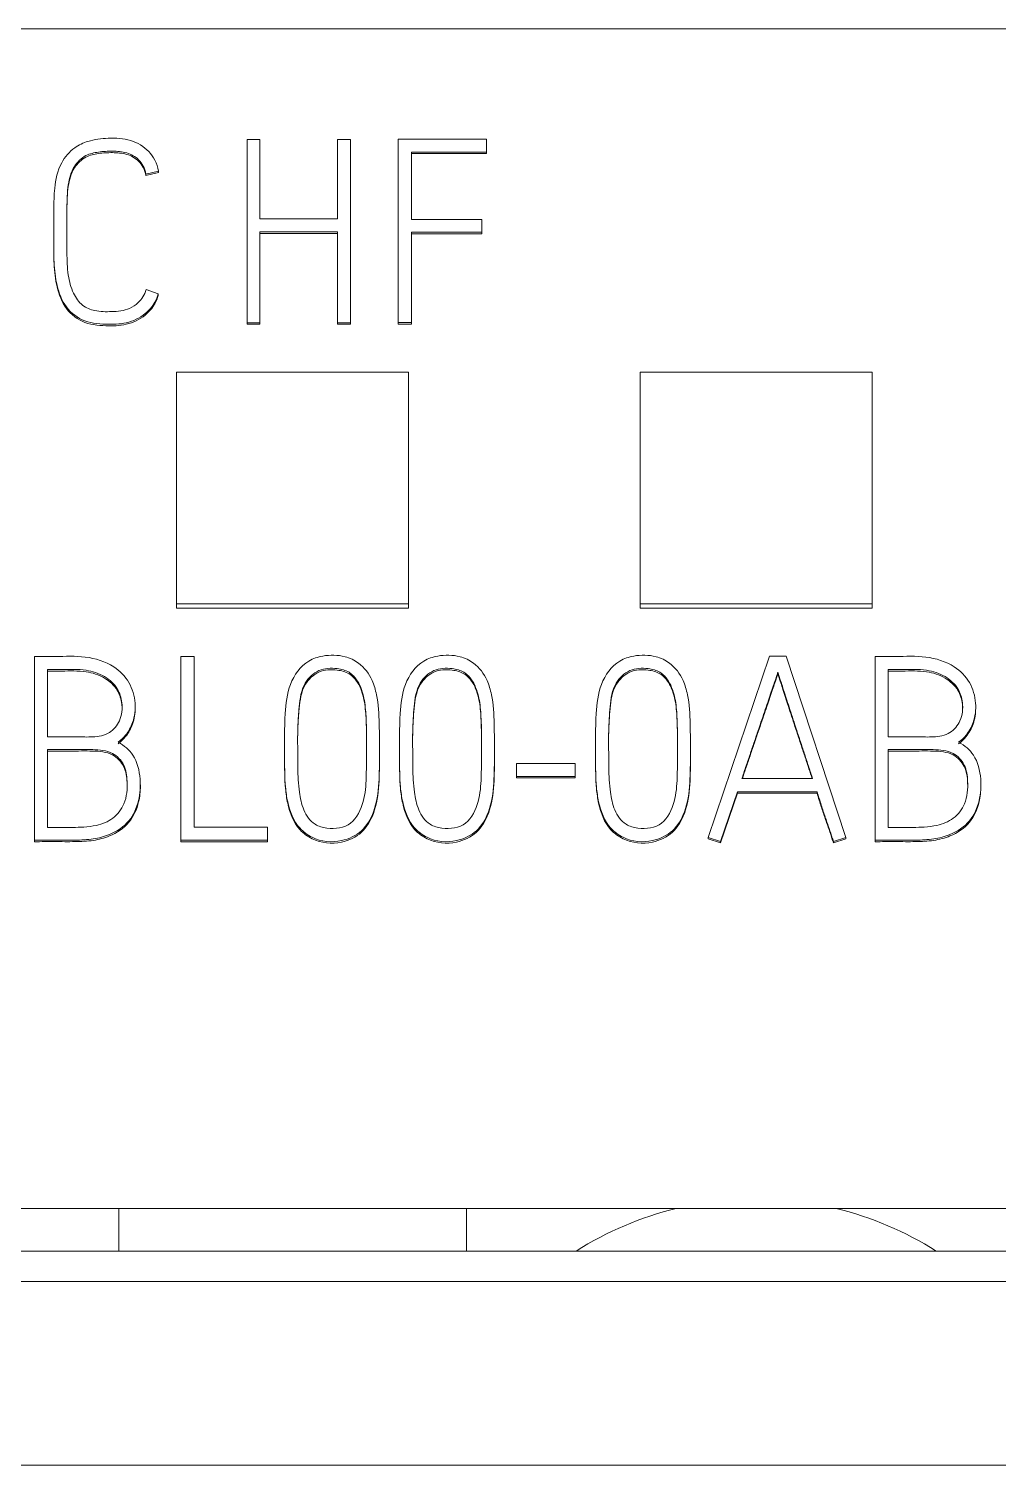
# Model space of a CAD drawing. Header units: millimetres. Extents: x 1359 to 3577, y 1336 to 3557.
# Drawn here: x 2695.89 to 2704.26, y 3041.16 to 3053.56 of the extents above; entities that cross this region are included whole.
import ezdxf

# ---------------------------------------------------------------- set-up
doc = ezdxf.new("R2010")
doc.units = ezdxf.units.MM
doc.layers.add('000-PI-Oprema', color=30, linetype='Continuous', lineweight=5)

msp = doc.modelspace()

# ---------------------------------------------------------------- linework, layer by layer
at = {"layer": '000-PI-Oprema', "color": 0, "linetype": 'ByBlock', "lineweight": 0}
for p, q in [((2710.571, 3053.556), (2685.771, 3053.556)), ((2697.778, 3052.601), (2697.778, 3051.018)), ((2697.889, 3052.601), (2697.778, 3052.601)), ((2697.889, 3051.914), (2697.889, 3052.601)), ((2698.672, 3052.601), (2698.559, 3052.601)), ((2698.559, 3052.601), (2698.559, 3051.914)), ((2698.672, 3051.018), (2698.672, 3052.601)), ((2699.083, 3052.603), (2699.083, 3051.02)), ((2699.844, 3052.603), (2699.083, 3052.603)), ((2699.844, 3052.491), (2699.844, 3052.603)), ((2699.196, 3051.909), (2699.196, 3052.491)), ((2699.196, 3052.491), (2699.844, 3052.491)), ((2699.196, 3052.478), (2699.844, 3052.478)), ((2699.844, 3052.491), (2699.844, 3052.478)), ((2697.015, 3052.328), (2696.906, 3052.301)), ((2697.015, 3052.315), (2696.906, 3052.288)), ((2696.906, 3052.301), (2696.906, 3052.288)), ((2697.015, 3052.328), (2697.015, 3052.315)), ((2696.111, 3051.966), (2696.111, 3051.954)), ((2698.559, 3051.914), (2697.889, 3051.914)), ((2699.804, 3051.909), (2699.196, 3051.909)), ((2699.804, 3051.799), (2699.804, 3051.909)), ((2696.111, 3051.831), (2696.111, 3051.844)), ((2697.889, 3051.018), (2697.889, 3051.802)), ((2697.889, 3051.802), (2698.559, 3051.802)), ((2697.889, 3051.789), (2698.559, 3051.789)), ((2698.559, 3051.802), (2698.559, 3051.018)), ((2699.196, 3051.02), (2699.196, 3051.799)), ((2699.196, 3051.799), (2699.804, 3051.799)), ((2699.196, 3051.787), (2699.804, 3051.787)), ((2699.804, 3051.799), (2699.804, 3051.787)), ((2696.111, 3051.666), (2696.111, 3051.653)), ((2696.908, 3051.304), (2697.012, 3051.267)), ((2697.012, 3051.267), (2697.012, 3051.254)), ((2699.083, 3051.02), (2699.196, 3051.02)), ((2699.083, 3051.02), (2699.083, 3051.007)), ((2699.196, 3051.02), (2699.196, 3051.007)), ((2697.778, 3051.018), (2697.889, 3051.018)), ((2697.778, 3051.018), (2697.778, 3051.005)), ((2697.778, 3051.005), (2697.889, 3051.005)), ((2697.889, 3051.018), (2697.889, 3051.005)), ((2698.559, 3051.018), (2698.559, 3051.005)), ((2698.559, 3051.018), (2698.672, 3051.018)), ((2698.559, 3051.005), (2698.672, 3051.005)), ((2698.672, 3051.018), (2698.672, 3051.005)), ((2699.083, 3051.007), (2699.196, 3051.007)), ((2697.171, 3050.592), (2697.171, 3048.593)), ((2699.171, 3050.592), (2697.171, 3050.592)), ((2699.171, 3048.593), (2699.171, 3050.592)), ((2701.171, 3050.592), (2701.171, 3048.593)), ((2703.171, 3050.592), (2701.171, 3050.592)), ((2703.171, 3048.593), (2703.171, 3050.592)), ((2697.171, 3048.593), (2697.171, 3048.555)), ((2697.171, 3048.593), (2699.171, 3048.593)), ((2697.171, 3048.555), (2699.171, 3048.555)), ((2699.171, 3048.593), (2699.171, 3048.555)), ((2701.171, 3048.593), (2701.171, 3048.555)), ((2701.171, 3048.593), (2703.171, 3048.593)), ((2701.171, 3048.555), (2703.171, 3048.555)), ((2703.171, 3048.593), (2703.171, 3048.555)), ((2695.945, 3046.552), (2695.945, 3048.137)), ((2697.208, 3048.137), (2697.208, 3046.552)), ((2697.321, 3048.137), (2697.208, 3048.137)), ((2697.321, 3046.664), (2697.321, 3048.137)), ((2702.287, 3048.141), (2701.757, 3046.576)), ((2702.429, 3048.141), (2702.287, 3048.141)), ((2702.946, 3046.576), (2702.429, 3048.141)), ((2703.197, 3046.552), (2703.197, 3048.137)), ((2696.058, 3048.025), (2696.058, 3047.444)), ((2702.358, 3048.001), (2702.358, 3047.988)), ((2703.31, 3048.025), (2703.31, 3047.444)), ((2696.813, 3047.689), (2696.813, 3047.709)), ((2704.065, 3047.689), (2704.065, 3047.709)), ((2696.058, 3047.334), (2696.058, 3046.662)), ((2698.102, 3047.403), (2698.102, 3047.39)), ((2698.921, 3047.359), (2698.921, 3047.372)), ((2699.094, 3047.403), (2699.094, 3047.39)), ((2699.913, 3047.359), (2699.913, 3047.372)), ((2700.785, 3047.403), (2700.785, 3047.39)), ((2701.604, 3047.359), (2701.604, 3047.372)), ((2703.31, 3047.334), (2703.31, 3046.662)), ((2700.104, 3047.215), (2700.104, 3047.102)), ((2700.61, 3047.215), (2700.104, 3047.215)), ((2700.61, 3047.102), (2700.61, 3047.215)), ((2700.104, 3047.102), (2700.104, 3047.09)), ((2700.104, 3047.102), (2700.61, 3047.102)), ((2700.104, 3047.09), (2700.61, 3047.09)), ((2700.61, 3047.102), (2700.61, 3047.09)), ((2702.658, 3047.083), (2702.048, 3047.083)), ((2696.858, 3047.017), (2696.858, 3047.029)), ((2701.863, 3046.541), (2702.01, 3046.97)), ((2701.863, 3046.528), (2702.01, 3046.958)), ((2702.01, 3046.97), (2702.01, 3046.958)), ((2702.01, 3046.97), (2702.696, 3046.97)), ((2702.01, 3046.958), (2702.696, 3046.958)), ((2702.696, 3046.97), (2702.696, 3046.958)), ((2704.11, 3047.017), (2704.11, 3047.029)), ((2697.955, 3046.664), (2697.321, 3046.664)), ((2697.955, 3046.552), (2697.955, 3046.664)), ((2701.757, 3046.576), (2701.757, 3046.564)), ((2701.757, 3046.576), (2701.863, 3046.541)), ((2701.757, 3046.564), (2701.863, 3046.528)), ((2702.838, 3046.541), (2702.946, 3046.576)), ((2702.838, 3046.528), (2702.946, 3046.564)), ((2702.946, 3046.576), (2702.946, 3046.564)), ((2695.945, 3046.552), (2695.945, 3046.539)), ((2697.208, 3046.552), (2697.208, 3046.539)), ((2697.208, 3046.552), (2697.955, 3046.552)), ((2697.208, 3046.539), (2697.955, 3046.539)), ((2697.955, 3046.552), (2697.955, 3046.539)), ((2701.863, 3046.541), (2701.863, 3046.528)), ((2702.838, 3046.541), (2702.838, 3046.528)), ((2703.197, 3046.552), (2703.197, 3046.539)), ((2710.571, 3043.373), (2685.771, 3043.373)), ((2696.671, 3043.373), (2696.671, 3043.005)), ((2699.671, 3043.373), (2699.671, 3043.005)), ((2710.671, 3043.005), (2685.671, 3043.005)), ((2710.671, 3042.742), (2685.671, 3042.742)), ((2686.671, 3041.156), (2709.671, 3041.156))]:
    msp.add_line(p, q, dxfattribs=at)
for start, end in [(103.753, 122.3801), (57.6199, 76.247)]:
    msp.add_arc((2702.171, 3040.556), 2.9, start, end, dxfattribs=at)
for points, knots in [([(2697.012, 3051.267), (2697.005, 3051.241), (2696.979, 3051.178), (2696.893, 3051.078), (2696.74, 3051.006), (2696.55, 3051.002), (2696.35, 3051.022), (2696.189, 3051.168), (2696.127, 3051.364), (2696.108, 3051.572), (2696.112, 3051.783), (2696.111, 3051.988), (2696.113, 3052.194), (2696.156, 3052.388), (2696.273, 3052.529), (2696.42, 3052.596), (2696.586, 3052.617), (2696.774, 3052.608), (2696.948, 3052.505), (2697, 3052.396), (2697.015, 3052.328)], [0, 0, 0, 0, 0.023749, 0.063372, 0.118592, 0.172501, 0.236244, 0.297229, 0.359591, 0.421629, 0.490644, 0.554667, 0.610982, 0.680492, 0.733777, 0.772528, 0.826559, 0.886213, 0.942216, 1, 1, 1, 1]), ([(2696.906, 3052.301), (2696.895, 3052.352), (2696.859, 3052.429), (2696.74, 3052.493), (2696.618, 3052.502), (2696.499, 3052.495), (2696.376, 3052.468), (2696.272, 3052.365), (2696.227, 3052.199), (2696.224, 3052.017), (2696.225, 3051.822), (2696.223, 3051.628), (2696.228, 3051.439), (2696.269, 3051.281), (2696.348, 3051.163), (2696.474, 3051.113), (2696.613, 3051.113), (2696.748, 3051.123), (2696.856, 3051.197), (2696.893, 3051.259), (2696.908, 3051.304)], [0, 0, 0, 0, 0.052928, 0.097969, 0.144851, 0.190624, 0.232935, 0.284925, 0.348337, 0.424764, 0.49245, 0.572241, 0.64631, 0.708712, 0.757514, 0.801091, 0.856423, 0.915681, 0.949914, 1, 1, 1, 1]), ([(2696.906, 3052.288), (2696.895, 3052.34), (2696.859, 3052.416), (2696.74, 3052.481), (2696.618, 3052.489), (2696.499, 3052.483), (2696.376, 3052.455), (2696.272, 3052.352), (2696.227, 3052.186), (2696.224, 3052.005), (2696.225, 3051.834), (2696.224, 3051.73), (2696.224, 3051.685)], [0, 0, 0, 0, 0.097342, 0.180178, 0.266401, 0.350584, 0.428399, 0.524015, 0.640638, 0.781197, 0.905681, 1, 1, 1, 1]), ([(2697.012, 3051.254), (2697.005, 3051.229), (2696.979, 3051.166), (2696.893, 3051.065), (2696.74, 3050.993), (2696.55, 3050.989), (2696.35, 3051.009), (2696.189, 3051.155), (2696.127, 3051.351), (2696.112, 3051.519), (2696.111, 3051.62), (2696.111, 3051.654)], [0, 0, 0, 0, 0.052439, 0.139927, 0.261857, 0.380889, 0.521635, 0.656293, 0.793992, 0.930972, 1, 1, 1, 1]), ([(2695.945, 3048.137), (2696.004, 3048.137), (2696.15, 3048.135), (2696.383, 3048.148), (2696.618, 3048.076), (2696.773, 3047.921), (2696.823, 3047.741), (2696.805, 3047.579), (2696.742, 3047.464), (2696.691, 3047.416), (2696.666, 3047.397)], [0, 0, 0, 0, 0.121799, 0.300471, 0.478612, 0.608153, 0.736749, 0.853072, 0.938599, 1, 1, 1, 1]), ([(2698.432, 3048.141), (2698.389, 3048.134), (2698.265, 3048.093), (2698.131, 3047.901), (2698.099, 3047.603), (2698.103, 3047.307), (2698.102, 3047.052), (2698.132, 3046.842), (2698.192, 3046.677), (2698.373, 3046.542), (2698.576, 3046.524), (2698.78, 3046.619), (2698.89, 3046.812), (2698.921, 3047.046), (2698.92, 3047.3), (2698.921, 3047.555), (2698.91, 3047.767), (2698.857, 3047.953), (2698.765, 3048.079), (2698.606, 3048.151), (2698.495, 3048.153), (2698.432, 3048.141)], [0, 0, 0, 0, 0.03125, 0.09375, 0.15625, 0.25, 0.3125, 0.34375, 0.40625, 0.4375, 0.5, 0.546875, 0.59375, 0.65625, 0.71875, 0.78125, 0.84375, 0.875, 0.921875, 0.953125, 1, 1, 1, 1]), ([(2699.424, 3048.141), (2699.381, 3048.134), (2699.257, 3048.093), (2699.123, 3047.901), (2699.091, 3047.603), (2699.095, 3047.307), (2699.094, 3047.052), (2699.124, 3046.842), (2699.184, 3046.677), (2699.365, 3046.542), (2699.568, 3046.524), (2699.771, 3046.619), (2699.882, 3046.812), (2699.913, 3047.046), (2699.912, 3047.3), (2699.913, 3047.555), (2699.902, 3047.767), (2699.849, 3047.953), (2699.757, 3048.079), (2699.598, 3048.151), (2699.487, 3048.153), (2699.424, 3048.141)], [0, 0, 0, 0, 0.03125, 0.09375, 0.15625, 0.25, 0.3125, 0.34375, 0.40625, 0.4375, 0.5, 0.546875, 0.59375, 0.65625, 0.71875, 0.78125, 0.84375, 0.875, 0.921875, 0.953125, 1, 1, 1, 1]), ([(2701.115, 3048.141), (2701.072, 3048.134), (2700.948, 3048.093), (2700.814, 3047.901), (2700.782, 3047.603), (2700.786, 3047.307), (2700.785, 3047.052), (2700.815, 3046.842), (2700.875, 3046.677), (2701.056, 3046.542), (2701.259, 3046.524), (2701.462, 3046.619), (2701.573, 3046.812), (2701.604, 3047.046), (2701.603, 3047.3), (2701.604, 3047.555), (2701.593, 3047.767), (2701.54, 3047.953), (2701.448, 3048.079), (2701.289, 3048.151), (2701.178, 3048.153), (2701.115, 3048.141)], [0, 0, 0, 0, 0.03125, 0.09375, 0.15625, 0.25, 0.3125, 0.34375, 0.40625, 0.4375, 0.5, 0.546875, 0.59375, 0.65625, 0.71875, 0.78125, 0.84375, 0.875, 0.921875, 0.953125, 1, 1, 1, 1]), ([(2703.197, 3048.137), (2703.256, 3048.137), (2703.402, 3048.135), (2703.635, 3048.148), (2703.87, 3048.076), (2704.025, 3047.921), (2704.075, 3047.741), (2704.057, 3047.579), (2703.994, 3047.464), (2703.943, 3047.416), (2703.918, 3047.397)], [0, 0, 0, 0, 0.121799, 0.300471, 0.478612, 0.608153, 0.736749, 0.853072, 0.938599, 1, 1, 1, 1]), ([(2696.058, 3047.444), (2696.106, 3047.444), (2696.192, 3047.443), (2696.321, 3047.445), (2696.451, 3047.439), (2696.595, 3047.462), (2696.694, 3047.586), (2696.709, 3047.729), (2696.665, 3047.872), (2696.55, 3047.977), (2696.377, 3048.032), (2696.209, 3048.023), (2696.098, 3048.025), (2696.058, 3048.025)], [0, 0, 0, 0, 0.089881, 0.159215, 0.241238, 0.333496, 0.41712, 0.515535, 0.593949, 0.688978, 0.794399, 0.924872, 1, 1, 1, 1]), ([(2696.7, 3047.688), (2696.7, 3047.7), (2696.697, 3047.755), (2696.665, 3047.859), (2696.55, 3047.964), (2696.377, 3048.019), (2696.209, 3048.01), (2696.098, 3048.012), (2696.058, 3048.012)], [0, 0, 0, 0, 0.046506, 0.200835, 0.387866, 0.595348, 0.852137, 1, 1, 1, 1]), ([(2698.658, 3048.001), (2698.628, 3048.019), (2698.539, 3048.042), (2698.393, 3048.034), (2698.251, 3047.9), (2698.226, 3047.701), (2698.213, 3047.495), (2698.216, 3047.317), (2698.215, 3047.142), (2698.224, 3046.984), (2698.258, 3046.811), (2698.342, 3046.686), (2698.502, 3046.641), (2698.693, 3046.668), (2698.795, 3046.889), (2698.81, 3047.126), (2698.81, 3047.374), (2698.808, 3047.602), (2698.793, 3047.777), (2698.749, 3047.913), (2698.688, 3047.982), (2698.658, 3048.001)], [0, 0, 0, 0, 0.03125, 0.078125, 0.125, 0.1875, 0.25, 0.3125, 0.34375, 0.40625, 0.453125, 0.5, 0.53125, 0.59375, 0.65625, 0.71875, 0.8125, 0.875, 0.921875, 0.96875, 1, 1, 1, 1]), ([(2698.658, 3047.988), (2698.628, 3048.006), (2698.539, 3048.029), (2698.393, 3048.021), (2698.251, 3047.887), (2698.226, 3047.688), (2698.215, 3047.525), (2698.215, 3047.428), (2698.215, 3047.401)], [0, 0, 0, 0, 0.114194, 0.285486, 0.456777, 0.685166, 0.913555, 1, 1, 1, 1]), ([(2698.81, 3047.314), (2698.81, 3047.341), (2698.81, 3047.439), (2698.808, 3047.589), (2698.793, 3047.765), (2698.749, 3047.901), (2698.688, 3047.97), (2698.658, 3047.988)], [0, 0, 0, 0, 0.115044, 0.410029, 0.631268, 0.852507, 1, 1, 1, 1]), ([(2699.65, 3048.001), (2699.62, 3048.019), (2699.531, 3048.042), (2699.385, 3048.034), (2699.243, 3047.9), (2699.218, 3047.701), (2699.205, 3047.495), (2699.208, 3047.317), (2699.207, 3047.142), (2699.216, 3046.984), (2699.25, 3046.811), (2699.334, 3046.686), (2699.494, 3046.641), (2699.685, 3046.668), (2699.787, 3046.889), (2699.802, 3047.126), (2699.802, 3047.374), (2699.8, 3047.602), (2699.785, 3047.777), (2699.741, 3047.913), (2699.68, 3047.982), (2699.65, 3048.001)], [0, 0, 0, 0, 0.03125, 0.078125, 0.125, 0.1875, 0.25, 0.3125, 0.34375, 0.40625, 0.453125, 0.5, 0.53125, 0.59375, 0.65625, 0.71875, 0.8125, 0.875, 0.921875, 0.96875, 1, 1, 1, 1]), ([(2699.65, 3047.988), (2699.62, 3048.006), (2699.531, 3048.029), (2699.385, 3048.021), (2699.243, 3047.887), (2699.218, 3047.688), (2699.207, 3047.525), (2699.207, 3047.428), (2699.207, 3047.401)], [0, 0, 0, 0, 0.114194, 0.285486, 0.456777, 0.685166, 0.913555, 1, 1, 1, 1]), ([(2699.802, 3047.314), (2699.802, 3047.341), (2699.801, 3047.439), (2699.8, 3047.589), (2699.785, 3047.765), (2699.741, 3047.901), (2699.68, 3047.97), (2699.65, 3047.988)], [0, 0, 0, 0, 0.115044, 0.410029, 0.631268, 0.852507, 1, 1, 1, 1]), ([(2701.341, 3048.001), (2701.311, 3048.019), (2701.222, 3048.042), (2701.076, 3048.034), (2700.934, 3047.9), (2700.909, 3047.701), (2700.896, 3047.495), (2700.899, 3047.317), (2700.898, 3047.142), (2700.907, 3046.984), (2700.941, 3046.811), (2701.025, 3046.686), (2701.185, 3046.641), (2701.376, 3046.668), (2701.478, 3046.889), (2701.493, 3047.126), (2701.493, 3047.374), (2701.491, 3047.602), (2701.476, 3047.777), (2701.432, 3047.913), (2701.371, 3047.982), (2701.341, 3048.001)], [0, 0, 0, 0, 0.03125, 0.078125, 0.125, 0.1875, 0.25, 0.3125, 0.34375, 0.40625, 0.453125, 0.5, 0.53125, 0.59375, 0.65625, 0.71875, 0.8125, 0.875, 0.921875, 0.96875, 1, 1, 1, 1]), ([(2701.341, 3047.988), (2701.311, 3048.006), (2701.222, 3048.029), (2701.076, 3048.021), (2700.934, 3047.887), (2700.909, 3047.688), (2700.898, 3047.525), (2700.898, 3047.428), (2700.898, 3047.401)], [0, 0, 0, 0, 0.114194, 0.285486, 0.456777, 0.685166, 0.913555, 1, 1, 1, 1]), ([(2701.493, 3047.314), (2701.493, 3047.341), (2701.492, 3047.439), (2701.491, 3047.589), (2701.476, 3047.765), (2701.432, 3047.901), (2701.371, 3047.97), (2701.341, 3047.988)], [0, 0, 0, 0, 0.115044, 0.410029, 0.631268, 0.852507, 1, 1, 1, 1]), ([(2702.048, 3047.083), (2702.058, 3047.115), (2702.08, 3047.181), (2702.114, 3047.279), (2702.147, 3047.378), (2702.18, 3047.475), (2702.212, 3047.568), (2702.242, 3047.656), (2702.27, 3047.738), (2702.295, 3047.812), (2702.317, 3047.877), (2702.335, 3047.931), (2702.348, 3047.97), (2702.355, 3047.992), (2702.358, 3048.001)], [0, 0, 0, 0, 0.106118, 0.213594, 0.322428, 0.429305, 0.530911, 0.627246, 0.716632, 0.797389, 0.869519, 0.929228, 0.972722, 1, 1, 1, 1]), ([(2702.052, 3047.083), (2702.061, 3047.111), (2702.082, 3047.172), (2702.114, 3047.267), (2702.147, 3047.365), (2702.18, 3047.462), (2702.212, 3047.556), (2702.242, 3047.643), (2702.27, 3047.725), (2702.295, 3047.799), (2702.317, 3047.864), (2702.335, 3047.918), (2702.348, 3047.958), (2702.355, 3047.979), (2702.358, 3047.988)], [0, 0, 0, 0, 0.09357, 0.202554, 0.312916, 0.421294, 0.524326, 0.622014, 0.712654, 0.794544, 0.867687, 0.928234, 0.972339, 1, 1, 1, 1]), ([(2702.358, 3048.001), (2702.361, 3047.992), (2702.368, 3047.971), (2702.381, 3047.931), (2702.398, 3047.877), (2702.419, 3047.812), (2702.443, 3047.738), (2702.47, 3047.656), (2702.499, 3047.568), (2702.529, 3047.475), (2702.561, 3047.378), (2702.594, 3047.279), (2702.626, 3047.181), (2702.647, 3047.115), (2702.658, 3047.083)], [0, 0, 0, 0, 0.027336, 0.070868, 0.130595, 0.202708, 0.283396, 0.372662, 0.4689, 0.570509, 0.677489, 0.786433, 0.893936, 1, 1, 1, 1]), ([(2702.358, 3047.988), (2702.361, 3047.979), (2702.368, 3047.958), (2702.381, 3047.918), (2702.398, 3047.864), (2702.419, 3047.799), (2702.443, 3047.725), (2702.47, 3047.643), (2702.499, 3047.556), (2702.529, 3047.462), (2702.561, 3047.365), (2702.594, 3047.267), (2702.625, 3047.172), (2702.645, 3047.111), (2702.654, 3047.083)], [0, 0, 0, 0, 0.02772, 0.071862, 0.132428, 0.205553, 0.287375, 0.377893, 0.475483, 0.578518, 0.686999, 0.797473, 0.906485, 1, 1, 1, 1]), ([(2703.31, 3047.444), (2703.358, 3047.444), (2703.444, 3047.443), (2703.574, 3047.445), (2703.703, 3047.439), (2703.847, 3047.462), (2703.946, 3047.586), (2703.961, 3047.729), (2703.918, 3047.872), (2703.802, 3047.977), (2703.629, 3048.032), (2703.461, 3048.023), (2703.351, 3048.025), (2703.31, 3048.025)], [0, 0, 0, 0, 0.089881, 0.159215, 0.241238, 0.333496, 0.41712, 0.515535, 0.593949, 0.688978, 0.794399, 0.924872, 1, 1, 1, 1]), ([(2703.952, 3047.688), (2703.952, 3047.7), (2703.949, 3047.755), (2703.918, 3047.859), (2703.802, 3047.964), (2703.629, 3048.019), (2703.461, 3048.01), (2703.351, 3048.012), (2703.31, 3048.012)], [0, 0, 0, 0, 0.046506, 0.200835, 0.387866, 0.595348, 0.852137, 1, 1, 1, 1]), ([(2696.813, 3047.691), (2696.813, 3047.645), (2696.8, 3047.557), (2696.742, 3047.452), (2696.691, 3047.403), (2696.666, 3047.385)], [0, 0, 0, 0, 0.39415, 0.746816, 1, 1, 1, 1]), ([(2704.065, 3047.691), (2704.065, 3047.645), (2704.052, 3047.557), (2703.994, 3047.452), (2703.943, 3047.403), (2703.918, 3047.385)], [0, 0, 0, 0, 0.39415, 0.746816, 1, 1, 1, 1]), ([(2696.666, 3047.397), (2696.72, 3047.368), (2696.818, 3047.286), (2696.865, 3047.088), (2696.852, 3046.891), (2696.773, 3046.704), (2696.613, 3046.6), (2696.448, 3046.557), (2696.288, 3046.551), (2696.119, 3046.553), (2696.003, 3046.552), (2695.945, 3046.552)], [0, 0, 0, 0, 0.103943, 0.238103, 0.352261, 0.47238, 0.599265, 0.688206, 0.785795, 0.892897, 1, 1, 1, 1]), ([(2696.058, 3046.662), (2696.097, 3046.662), (2696.201, 3046.663), (2696.342, 3046.661), (2696.494, 3046.677), (2696.629, 3046.731), (2696.738, 3046.873), (2696.75, 3047.043), (2696.729, 3047.204), (2696.615, 3047.325), (2696.438, 3047.337), (2696.253, 3047.333), (2696.123, 3047.334), (2696.058, 3047.334)], [0, 0, 0, 0, 0.066156, 0.175169, 0.23737, 0.32413, 0.412445, 0.52466, 0.605148, 0.683631, 0.78156, 0.89078, 1, 1, 1, 1]), ([(2696.744, 3047.014), (2696.744, 3047.025), (2696.742, 3047.085), (2696.729, 3047.192), (2696.615, 3047.312), (2696.438, 3047.324), (2696.253, 3047.32), (2696.123, 3047.321), (2696.058, 3047.321)], [0, 0, 0, 0, 0.039686, 0.202294, 0.36085, 0.558693, 0.779347, 1, 1, 1, 1]), ([(2698.102, 3047.39), (2698.102, 3047.344), (2698.103, 3047.213), (2698.102, 3047.039), (2698.132, 3046.829), (2698.192, 3046.664), (2698.373, 3046.53), (2698.576, 3046.511), (2698.78, 3046.606), (2698.89, 3046.8), (2698.921, 3047.033), (2698.921, 3047.227), (2698.921, 3047.336), (2698.921, 3047.359)], [0, 0, 0, 0, 0.065476, 0.18556, 0.245602, 0.365686, 0.425728, 0.545812, 0.635875, 0.725938, 0.846022, 0.966106, 1, 1, 1, 1]), ([(2699.094, 3047.39), (2699.094, 3047.344), (2699.095, 3047.213), (2699.094, 3047.039), (2699.124, 3046.829), (2699.184, 3046.664), (2699.365, 3046.53), (2699.568, 3046.511), (2699.771, 3046.606), (2699.882, 3046.8), (2699.913, 3047.033), (2699.913, 3047.227), (2699.913, 3047.336), (2699.913, 3047.359)], [0, 0, 0, 0, 0.065476, 0.18556, 0.245602, 0.365686, 0.425728, 0.545812, 0.635875, 0.725938, 0.846022, 0.966106, 1, 1, 1, 1]), ([(2700.785, 3047.39), (2700.785, 3047.344), (2700.786, 3047.213), (2700.785, 3047.039), (2700.815, 3046.829), (2700.875, 3046.664), (2701.056, 3046.53), (2701.259, 3046.511), (2701.462, 3046.606), (2701.573, 3046.8), (2701.604, 3047.033), (2701.604, 3047.227), (2701.604, 3047.336), (2701.604, 3047.359)], [0, 0, 0, 0, 0.065476, 0.18556, 0.245602, 0.365686, 0.425728, 0.545812, 0.635875, 0.725938, 0.846022, 0.966106, 1, 1, 1, 1]), ([(2703.918, 3047.397), (2703.972, 3047.368), (2704.07, 3047.286), (2704.118, 3047.088), (2704.104, 3046.891), (2704.025, 3046.704), (2703.865, 3046.6), (2703.7, 3046.557), (2703.54, 3046.551), (2703.371, 3046.553), (2703.255, 3046.552), (2703.197, 3046.552)], [0, 0, 0, 0, 0.103943, 0.238103, 0.352261, 0.47238, 0.599265, 0.688206, 0.785795, 0.892897, 1, 1, 1, 1]), ([(2703.31, 3046.662), (2703.349, 3046.662), (2703.453, 3046.663), (2703.594, 3046.661), (2703.746, 3046.677), (2703.881, 3046.731), (2703.99, 3046.873), (2704.002, 3047.043), (2703.981, 3047.204), (2703.867, 3047.325), (2703.69, 3047.337), (2703.505, 3047.333), (2703.375, 3047.334), (2703.31, 3047.334)], [0, 0, 0, 0, 0.066156, 0.175169, 0.23737, 0.32413, 0.412445, 0.52466, 0.605148, 0.683631, 0.78156, 0.89078, 1, 1, 1, 1]), ([(2703.996, 3047.014), (2703.996, 3047.025), (2703.995, 3047.085), (2703.981, 3047.192), (2703.867, 3047.312), (2703.69, 3047.324), (2703.505, 3047.32), (2703.375, 3047.321), (2703.31, 3047.321)], [0, 0, 0, 0, 0.039686, 0.202294, 0.36085, 0.558693, 0.779347, 1, 1, 1, 1]), ([(2696.858, 3047.018), (2696.858, 3046.972), (2696.846, 3046.863), (2696.773, 3046.691), (2696.613, 3046.588), (2696.448, 3046.544), (2696.288, 3046.538), (2696.119, 3046.54), (2696.003, 3046.539), (2695.945, 3046.539)], [0, 0, 0, 0, 0.115677, 0.279669, 0.452899, 0.574324, 0.707557, 0.853779, 1, 1, 1, 1]), ([(2702.696, 3046.97), (2702.702, 3046.95), (2702.714, 3046.912), (2702.732, 3046.855), (2702.749, 3046.802), (2702.766, 3046.753), (2702.781, 3046.708), (2702.796, 3046.665), (2702.811, 3046.623), (2702.825, 3046.581), (2702.833, 3046.554), (2702.838, 3046.541)], [0, 0, 0, 0, 0.138948, 0.27018, 0.393699, 0.508312, 0.612826, 0.707241, 0.810993, 0.908573, 1, 1, 1, 1]), ([(2702.696, 3046.958), (2702.702, 3046.938), (2702.714, 3046.899), (2702.732, 3046.842), (2702.749, 3046.789), (2702.766, 3046.74), (2702.781, 3046.696), (2702.796, 3046.653), (2702.811, 3046.611), (2702.825, 3046.569), (2702.833, 3046.542), (2702.838, 3046.528)], [0, 0, 0, 0, 0.138948, 0.27018, 0.393699, 0.508312, 0.612826, 0.707241, 0.810993, 0.908573, 1, 1, 1, 1]), ([(2704.11, 3047.018), (2704.11, 3046.972), (2704.098, 3046.863), (2704.025, 3046.691), (2703.865, 3046.588), (2703.7, 3046.544), (2703.54, 3046.538), (2703.371, 3046.54), (2703.255, 3046.539), (2703.197, 3046.539)], [0, 0, 0, 0, 0.115677, 0.279669, 0.452899, 0.574324, 0.707557, 0.853779, 1, 1, 1, 1])]:
    msp.add_open_spline(points, degree=3, knots=knots, dxfattribs=at)

doc.saveas('drawing.dxf')
